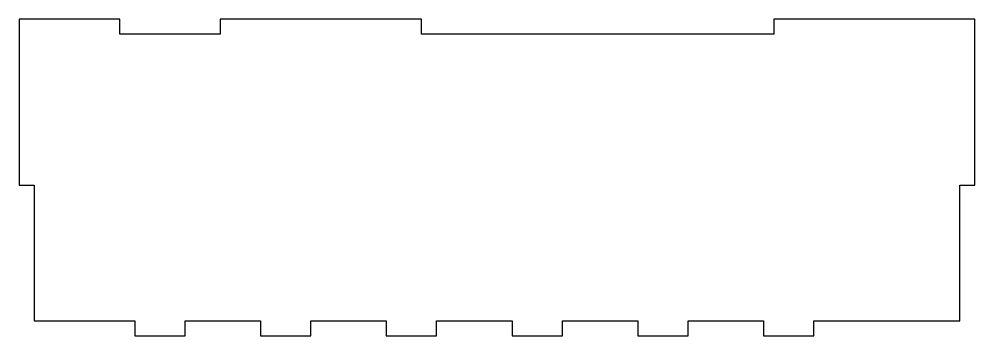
# Model space of a CAD drawing. Header units: millimetres. Extents: x -95 to 95, y -32 to 32.
import ezdxf

# ---------------------------------------------------------------- set-up
doc = ezdxf.new("R2010")
doc.units = ezdxf.units.MM

msp = doc.modelspace()

# ---------------------------------------------------------------- linework, layer by layer
msp.add_lwpolyline([(-55, 31.5), (-55, 28.5), (-75, 28.5), (-75, 31.5), (-95, 31.5), (-95, -1.5), (-92, -1.5), (-92, -28.5), (-72, -28.5), (-72, -31.5), (-62, -31.5), (-62, -28.5), (-47, -28.5), (-47, -31.5), (-37, -31.5), (-37, -28.5), (-22, -28.5), (-22, -31.5), (-12, -31.5), (-12, -28.5), (3, -28.5), (3, -31.5), (13, -31.5), (13, -28.5), (28, -28.5), (28, -31.5), (38, -31.5), (38, -28.5), (53, -28.5), (53, -31.5), (63, -31.5), (63, -28.5), (92, -28.5), (92, -1.5), (95, -1.5), (95, 31.5), (55, 31.5), (55, 28.5), (-15, 28.5), (-15, 31.5)], close=True)

doc.saveas('drawing.dxf')
